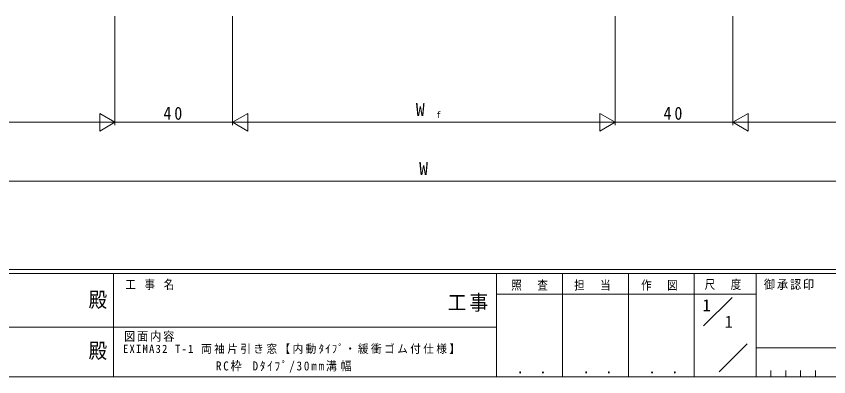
# Model space of a CAD drawing. Units: millimetres on the paper. Extents: x -397 to 397, y -282 to 282.
# Drawn here: x -42 to 234.2, y -282.1 to -159.7 of the extents above; entities that cross this region are included whole.
import ezdxf
from ezdxf.enums import TextEntityAlignment as Align

# ---------------------------------------------------------------- set-up
doc = ezdxf.new("R2010")
doc.units = ezdxf.units.MM
doc.layers.add('0-1_YKK_ZWAK', color=7, linetype='Continuous', lineweight=18)
doc.layers.add('0-3_YKK_D', color=6, linetype='Continuous', lineweight=18)
doc.layers.add('0-2_USER1', color=7, linetype='Continuous')
doc.styles.add('ＭＳ ゴシック', font='')
doc.styles.get('ＭＳ ゴシック').set_extended_font_data('MS Gothic')

msp = doc.modelspace()

# ---------------------------------------------------------------- linework, layer by layer
at = {"layer": '0-1_YKK_ZWAK'}
for p, q in [((376.092, -245.688), (-393.908, -245.688)), ((338.292, -247.088), (-393.908, -247.088)), ((-8.908, -247.088), (-8.908, -282.088)), ((121.292, -247.088), (121.292, -282.088)), ((143.692, -247.088), (143.692, -282.088)), ((166.092, -247.088), (166.092, -282.088)), ((188.492, -247.088), (188.492, -282.088)), ((209.492, -247.088), (209.492, -282.088)), ((189.476, -254.087), (121.292, -254.087)), ((189.476, -254.087), (209.492, -254.087)), ((191.662, -264.824), (201.355, -255.13)), ((-136.308, -265.287), (-7.508, -265.287)), ((-7.508, -265.287), (121.292, -265.287)), ((196.964, -280.433), (206.488, -270.909)), ((209.492, -272.288), (310.291, -272.288)), ((214.532, -279.988), (214.532, -282.088)), ((219.572, -279.988), (219.572, -282.088)), ((224.612, -279.988), (224.612, -282.088)), ((229.652, -279.988), (229.652, -282.088)), ((-393.908, -282.088), (338.292, -282.088))]:
    msp.add_line(p, q, dxfattribs=at)
at = {"layer": '0-3_YKK_D'}
for p, q in [((-8.42, -159.688), (-8.42, -196.688)), ((-8.42, -159.688), (-8.42, -196.688)), ((31.58, -159.688), (31.58, -196.688)), ((31.58, -159.688), (31.58, -196.688)), ((161.58, -159.688), (161.58, -196.688)), ((161.58, -159.688), (161.58, -196.688)), ((201.58, -159.688), (201.58, -196.688)), ((201.58, -159.688), (201.58, -196.688)), ((-13.617, -192.688), (-13.617, -198.688)), ((-8.42, -195.688), (-13.617, -192.688)), ((31.58, -195.688), (36.776, -192.688)), ((36.776, -198.688), (36.776, -192.688)), ((156.383, -192.688), (156.383, -198.688)), ((161.58, -195.688), (156.383, -192.688)), ((201.58, -195.688), (206.776, -192.688)), ((206.776, -198.688), (206.776, -192.688)), ((-137.42, -195.688), (-14.42, -195.688)), ((-8.42, -195.688), (-18.813, -195.688)), ((-8.42, -195.688), (-13.617, -198.688)), ((-8.42, -195.688), (31.58, -195.688)), ((31.58, -195.688), (41.972, -195.688)), ((31.58, -195.688), (36.776, -198.688)), ((37.58, -195.688), (155.58, -195.688)), ((161.58, -195.688), (151.187, -195.688)), ((161.58, -195.688), (156.383, -198.688)), ((201.58, -195.688), (161.58, -195.688)), ((201.58, -195.688), (211.972, -195.688)), ((201.58, -195.688), (206.776, -198.688)), ((330.58, -195.688), (207.58, -195.688)), ((-136.42, -215.688), (329.58, -215.688))]:
    msp.add_line(p, q, dxfattribs=at)

# ---------------------------------------------------------------- texts
at = {"layer": '0-1_YKK_ZWAK', "style": 'ＭＳ ゴシック', "width": 0.9}
for p in [(-17.39, -260.044), (-17.39, -277.365)]:
    msp.add_text('殿', height=5.132, dxfattribs=at).set_placement(p, align=Align.BOTTOM_LEFT)
at = {"layer": '0-1_YKK_ZWAK', "attachment_point": 7, "style": 'ＭＳ ゴシック'}
for s, insert, char_height in [('\\T1.22;\\W0.85;工\\~事\\~名', (-4.896, -252.62), 3.079), ('\\T1.24;\\W0.85;照\\~\\~査', (126.281, -252.868), 3.079), ('\\T1.24;\\W0.85;担\\~\\~当', (147.646, -252.868), 3.079), ('\\T1.24;\\W0.85;作\\~\\~図', (170.412, -252.85), 3.079), ('\\T1.24;\\W0.85;尺\\~\\~度', (192.004, -252.625), 3.079), ('\\T1.17;\\W0.9;御承認印', (212.159, -252.62), 3.079), ('\\T1.17;\\W0.9;工事', (104.723, -260.044), 5.132), ('\\T1.17;\\W0.9;図面内容', (-5.291, -270.236), 3.079), ('\\T1.24;\\W0.85;\\~．\\~．', (125.747, -281.034), 3.592), ('\\T1.24;\\W0.85;\\~．\\~．', (148.147, -281.034), 3.592), ('\\T1.24;\\W0.85;\\~．\\~．', (170.547, -281.034), 3.592)]:
    msp.add_mtext(s, dxfattribs=dict(at, insert=insert, char_height=char_height))
at = {"layer": '0-2_USER1', "style": 'ＭＳ ゴシック'}
for p in [(191.292, -261.087), (198.825, -266.687)]:
    msp.add_text('1', height=4.106, dxfattribs=at).set_placement(p, align=Align.BOTTOM_LEFT)
at = {"layer": '0-2_USER1', "attachment_point": 7, "style": 'ＭＳ ゴシック'}
for s, insert, char_height in [('\\T1.23;\\W0.95;EXIMA32\\~T-1\\~両袖片引き窓【内動ﾀｲﾌﾟ・緩衝ゴム付仕様】', (-5.701, -274.337), 2.786), ('\\T1.32;\\W0.9;RC枠\\~Dﾀｲﾌﾟ/30mm溝幅', (25.889, -280.712), 3.079)]:
    msp.add_mtext(s, dxfattribs=dict(at, insert=insert, char_height=char_height))
at = {"layer": '0-3_YKK_D', "color": 7, "style": 'ＭＳ ゴシック'}
for s, height, p in [('W', 4.399, (93.86, -194.888)), ('f', 2.199, (100.801, -194.888)), ('W', 4.399, (94.98, -214.888))]:
    msp.add_text(s, height=height, dxfattribs=at).set_placement(p, align=Align.BOTTOM_LEFT)
at = {"layer": '0-3_YKK_D', "color": 7, "char_height": 4.399, "attachment_point": 7, "style": 'ＭＳ ゴシック'}
for insert in [(8.06, -194.888), (178.06, -194.888)]:
    msp.add_mtext('\\T1.37;\\W0.9;40', dxfattribs=dict(at, insert=insert))

doc.saveas('drawing.dxf')
